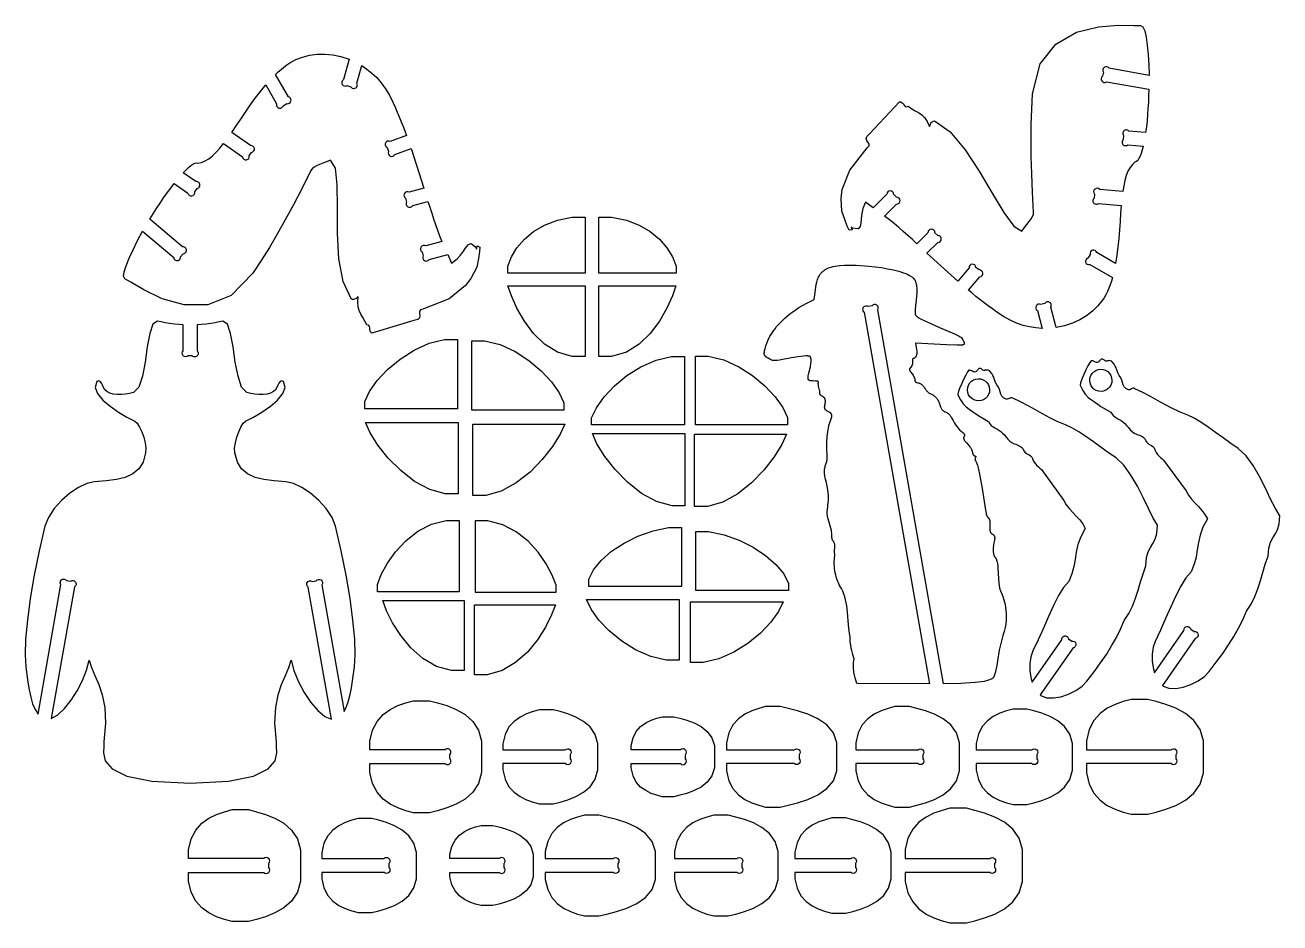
# Model space of a CAD drawing. Extents: x 30.1 to 41.4, y -38.3 to -30.2.
import ezdxf

# ---------------------------------------------------------------- set-up
doc = ezdxf.new("R2010")
doc.units = 0
doc.layers.add('DXF', color=18, linetype='CONTINUOUS')

msp = doc.modelspace()

# ---------------------------------------------------------------- linework, layer by layer
at = {"layer": 'DXF'}
for points in [[(37.652, -31.75), (37.627, -31.808), (37.618, -31.851), (37.613, -31.897), (37.608, -31.939), (37.602, -31.97), (37.585, -31.991), (37.532, -31.983), (37.52, -31.971), (37.529, -31.998), (37.502, -32.002), (37.486, -31.967), (37.463, -31.907), (37.437, -31.832), (37.43, -31.715), (37.44, -31.636), (37.508, -31.459), (37.667, -31.259), (37.683, -31.242), (37.683, -31.226), (37.674, -31.211), (37.662, -31.194), (37.656, -31.177), (37.662, -31.156), (37.687, -31.132), (37.958, -30.843), (37.971, -30.844), (37.981, -30.851), (37.99, -30.862), (37.999, -30.874), (38.009, -30.884), (38.021, -30.888), (38.035, -30.883), (38.068, -30.905), (38.099, -30.924), (38.13, -30.941), (38.159, -30.961), (38.185, -30.986), (38.209, -31.02), (38.23, -31.067), (38.234, -31.054), (38.238, -31.044), (38.242, -31.035), (38.248, -31.028), (38.255, -31.023), (38.263, -31.019), (38.274, -31.016), (38.415, -31.115), (38.551, -31.276), (38.678, -31.47), (38.795, -31.669), (38.899, -31.844), (38.989, -31.967), (39.062, -32.01), (39.086, -31.978), (39.109, -31.95), (39.129, -31.924), (39.146, -31.901), (39.159, -31.879), (39.167, -31.859), (39.169, -31.84), (39.159, -31.659), (39.152, -31.493), (39.147, -31.337), (39.146, -31.19), (39.147, -31.049), (39.152, -30.91), (39.16, -30.772), (39.228, -30.5), (39.37, -30.321), (39.555, -30.215), (39.754, -30.165), (39.936, -30.15), (40.073, -30.153), (40.135, -30.153), (40.156, -30.166), (40.173, -30.203), (40.186, -30.26), (40.195, -30.332), (40.202, -30.416), (40.208, -30.508), (40.213, -30.604), (39.85, -30.54, 1), (39.799, -30.576), (39.792, -30.611, 1), (39.828, -30.663), (40.21, -30.73), (40.207, -30.788), (40.205, -30.846), (40.201, -30.903), (40.197, -30.959), (40.193, -31.014), (40.187, -31.068), (40.18, -31.12), (40.03, -31.107, 1), (39.982, -31.147), (39.979, -31.184, 1), (40.019, -31.232), (40.158, -31.244), (40.149, -31.278), (40.14, -31.309), (40.131, -31.335), (40.12, -31.356), (40.11, -31.372), (40.098, -31.382), (40.087, -31.386), (40.061, -31.408), (40.04, -31.436), (40.021, -31.469), (40.006, -31.509), (39.993, -31.553), (39.983, -31.601), (39.974, -31.654), (39.766, -31.635, 1), (39.718, -31.676), (39.715, -31.712, 1), (39.755, -31.76), (39.961, -31.778), (39.955, -31.85), (39.95, -31.924), (39.944, -31.999), (39.938, -32.076), (39.931, -32.152), (39.921, -32.228), (39.909, -32.303), (39.739, -32.205, 1), (39.679, -32.221), (39.661, -32.253, 1), (39.677, -32.313), (39.88, -32.431), (39.871, -32.463), (39.86, -32.495), (39.848, -32.526), (39.835, -32.556), (39.82, -32.585), (39.805, -32.612), (39.788, -32.638), (39.748, -32.687), (39.701, -32.734), (39.647, -32.776), (39.586, -32.812), (39.52, -32.843), (39.449, -32.867), (39.374, -32.882), (39.324, -32.697, 1), (39.27, -32.665), (39.235, -32.675, 1), (39.204, -32.729), (39.247, -32.889), (39.19, -32.885), (39.132, -32.876), (39.074, -32.862), (39.015, -32.842), (38.956, -32.815), (38.897, -32.783), (38.838, -32.744), (38.797, -32.714), (38.758, -32.685), (38.721, -32.657), (38.684, -32.628), (38.648, -32.6), (38.614, -32.572), (38.58, -32.544), (38.682, -32.424, 1), (38.676, -32.361), (38.648, -32.338, 1), (38.586, -32.343), (38.485, -32.464), (38.206, -32.211), (38.304, -32.113, 1), (38.304, -32.05), (38.278, -32.025, 1), (38.215, -32.025), (38.114, -32.125), (38.074, -32.088), (38.033, -32.051), (37.992, -32.014), (37.951, -31.978), (37.909, -31.943), (37.867, -31.909), (37.823, -31.875), (37.931, -31.767, 1), (37.931, -31.704), (37.905, -31.678, 1), (37.843, -31.678), (37.721, -31.8)], [(33.912, -32.299), (33.962, -32.261), (33.992, -32.229), (34.019, -32.192), (34.045, -32.157), (34.065, -32.133), (34.091, -32.124), (34.132, -32.157), (34.137, -32.174), (34.143, -32.145), (34.168, -32.156), (34.165, -32.194), (34.155, -32.257), (34.14, -32.335), (34.087, -32.44), (34.038, -32.503), (33.891, -32.623), (33.654, -32.716), (33.631, -32.723), (33.623, -32.737), (33.624, -32.755), (33.625, -32.775), (33.622, -32.794), (33.607, -32.809), (33.573, -32.817), (33.194, -32.931), (33.183, -32.925), (33.178, -32.913), (33.175, -32.899), (33.174, -32.884), (33.17, -32.871), (33.162, -32.861), (33.146, -32.858), (33.13, -32.823), (33.112, -32.791), (33.094, -32.761), (33.079, -32.729), (33.068, -32.694), (33.065, -32.652), (33.07, -32.601), (33.06, -32.61), (33.051, -32.618), (33.043, -32.623), (33.035, -32.626), (33.027, -32.628), (33.017, -32.627), (33.007, -32.623), (32.933, -32.467), (32.896, -32.26), (32.883, -32.029), (32.882, -31.798), (32.879, -31.594), (32.863, -31.442), (32.82, -31.369), (32.784, -31.384), (32.751, -31.397), (32.72, -31.41), (32.694, -31.421), (32.672, -31.434), (32.655, -31.447), (32.643, -31.462), (32.562, -31.624), (32.485, -31.772), (32.411, -31.909), (32.339, -32.037), (32.267, -32.159), (32.194, -32.276), (32.118, -32.392), (31.922, -32.593), (31.71, -32.678), (31.497, -32.677), (31.3, -32.621), (31.134, -32.542), (31.016, -32.472), (30.963, -32.441), (30.951, -32.418), (30.955, -32.378), (30.973, -32.323), (31.001, -32.255), (31.036, -32.179), (31.077, -32.097), (31.121, -32.011), (31.403, -32.248, 1), (31.466, -32.243), (31.489, -32.215, 1), (31.484, -32.152), (31.187, -31.903), (31.218, -31.854), (31.249, -31.806), (31.281, -31.758), (31.312, -31.711), (31.344, -31.666), (31.376, -31.622), (31.408, -31.58), (31.531, -31.667, 1), (31.593, -31.656), (31.614, -31.626, 1), (31.603, -31.564), (31.489, -31.484), (31.514, -31.459), (31.537, -31.437), (31.558, -31.419), (31.577, -31.406), (31.595, -31.398), (31.609, -31.395), (31.622, -31.397), (31.654, -31.391), (31.687, -31.377), (31.72, -31.357), (31.753, -31.331), (31.786, -31.299), (31.819, -31.262), (31.853, -31.221), (32.024, -31.341, 1), (32.086, -31.33), (32.107, -31.3, 1), (32.096, -31.239), (31.927, -31.12), (31.967, -31.061), (32.009, -31), (32.052, -30.937), (32.095, -30.874), (32.14, -30.811), (32.186, -30.75), (32.234, -30.691), (32.332, -30.861, 1), (32.392, -30.878), (32.424, -30.859, 1), (32.44, -30.799), (32.323, -30.596), (32.347, -30.572), (32.373, -30.55), (32.398, -30.529), (32.425, -30.51), (32.451, -30.492), (32.479, -30.476), (32.506, -30.462), (32.566, -30.439), (32.63, -30.423), (32.698, -30.413), (32.768, -30.412), (32.841, -30.418), (32.914, -30.433), (32.987, -30.457), (32.937, -30.643, 1), (32.968, -30.697), (33.004, -30.707, 1), (33.058, -30.675), (33.101, -30.515), (33.148, -30.547), (33.193, -30.583), (33.237, -30.625), (33.278, -30.672), (33.316, -30.725), (33.351, -30.782), (33.382, -30.846), (33.402, -30.891), (33.422, -30.936), (33.44, -30.98), (33.458, -31.023), (33.474, -31.065), (33.49, -31.106), (33.505, -31.147), (33.357, -31.201, 1), (33.331, -31.257), (33.343, -31.292, 1), (33.4, -31.318), (33.548, -31.264), (33.663, -31.623), (33.529, -31.659, 1), (33.498, -31.713), (33.507, -31.748, 1), (33.562, -31.78), (33.699, -31.743), (33.716, -31.796), (33.733, -31.848), (33.75, -31.9), (33.767, -31.952), (33.786, -32.003), (33.805, -32.054), (33.826, -32.105), (33.679, -32.145, 1), (33.647, -32.199), (33.657, -32.234, 1), (33.711, -32.266), (33.878, -32.221)], [(38.356, -36.099), (37.761, -32.722, 1), (37.71, -32.686), (37.674, -32.693, 1), (37.638, -32.744), (38.229, -36.098), (37.571, -36.095), (37.557, -36.046), (37.551, -36.021), (37.546, -35.995), (37.544, -35.982), (37.543, -35.968), (37.542, -35.954), (37.542, -35.94), (37.542, -35.925), (37.543, -35.909), (37.545, -35.893), (37.547, -35.877), (37.542, -35.854), (37.537, -35.835), (37.526, -35.798), (37.521, -35.777), (37.517, -35.751), (37.513, -35.719), (37.511, -35.678), (37.503, -35.622), (37.497, -35.565), (37.488, -35.451), (37.481, -35.396), (37.476, -35.368), (37.471, -35.341), (37.464, -35.315), (37.455, -35.289), (37.445, -35.263), (37.439, -35.25), (37.433, -35.238), (37.423, -35.221), (37.414, -35.204), (37.406, -35.187), (37.399, -35.169), (37.392, -35.151), (37.386, -35.133), (37.382, -35.115), (37.377, -35.096), (37.374, -35.077), (37.372, -35.057), (37.37, -35.037), (37.369, -35.016), (37.369, -34.995), (37.37, -34.973), (37.373, -34.928), (37.373, -34.924), (37.372, -34.919), (37.372, -34.911), (37.371, -34.904), (37.372, -34.896), (37.374, -34.869), (37.375, -34.862), (37.375, -34.856), (37.375, -34.852), (37.375, -34.849), (37.374, -34.846), (37.374, -34.842), (37.373, -34.839), (37.372, -34.836), (37.371, -34.832), (37.37, -34.829), (37.368, -34.825), (37.366, -34.821), (37.364, -34.818), (37.362, -34.814), (37.361, -34.813), (37.36, -34.811), (37.359, -34.81), (37.358, -34.809), (37.356, -34.806), (37.355, -34.804), (37.353, -34.801), (37.352, -34.798), (37.351, -34.795), (37.35, -34.792), (37.35, -34.789), (37.349, -34.786), (37.348, -34.779), (37.347, -34.773), (37.347, -34.766), (37.346, -34.739), (37.345, -34.727), (37.345, -34.721), (37.345, -34.718), (37.344, -34.716), (37.309, -34.588), (37.307, -34.58), (37.306, -34.572), (37.306, -34.565), (37.305, -34.557), (37.305, -34.55), (37.306, -34.543), (37.307, -34.528), (37.314, -34.463), (37.316, -34.444), (37.316, -34.423), (37.316, -34.4), (37.314, -34.374), (37.311, -34.346), (37.306, -34.315), (37.298, -34.281), (37.288, -34.243), (37.284, -34.224), (37.282, -34.215), (37.281, -34.207), (37.28, -34.199), (37.279, -34.191), (37.279, -34.184), (37.279, -34.177), (37.28, -34.171), (37.28, -34.164), (37.281, -34.158), (37.282, -34.153), (37.285, -34.142), (37.288, -34.131), (37.301, -34.091), (37.303, -34.086), (37.304, -34.08), (37.305, -34.075), (37.306, -34.069), (37.306, -34.063), (37.306, -34.057), (37.306, -34.05), (37.306, -34.043), (37.302, -33.976), (37.302, -33.917), (37.305, -33.867), (37.31, -33.824), (37.316, -33.788), (37.323, -33.758), (37.331, -33.734), (37.338, -33.714), (37.342, -33.706), (37.344, -33.697), (37.345, -33.694), (37.346, -33.69), (37.346, -33.687), (37.347, -33.684), (37.347, -33.681), (37.347, -33.678), (37.347, -33.675), (37.346, -33.672), (37.346, -33.671), (37.346, -33.67), (37.346, -33.669), (37.345, -33.668), (37.345, -33.667), (37.345, -33.666), (37.344, -33.665), (37.344, -33.664), (37.343, -33.663), (37.343, -33.662), (37.342, -33.661), (37.342, -33.66), (37.34, -33.658), (37.339, -33.657), (37.338, -33.655), (37.336, -33.654), (37.335, -33.652), (37.333, -33.651), (37.331, -33.65), (37.329, -33.649), (37.326, -33.646), (37.318, -33.642), (37.31, -33.639), (37.306, -33.637), (37.302, -33.634), (37.298, -33.632), (37.296, -33.631), (37.295, -33.629), (37.293, -33.628), (37.291, -33.627), (37.29, -33.625), (37.289, -33.623), (37.287, -33.622), (37.286, -33.62), (37.285, -33.618), (37.285, -33.617), (37.284, -33.616), (37.284, -33.615), (37.283, -33.614), (37.283, -33.611), (37.282, -33.609), (37.282, -33.606), (37.281, -33.603), (37.281, -33.6), (37.281, -33.597), (37.282, -33.594), (37.282, -33.59), (37.283, -33.587), (37.283, -33.583), (37.284, -33.579), (37.286, -33.571), (37.288, -33.564), (37.289, -33.557), (37.289, -33.551), (37.289, -33.548), (37.289, -33.545), (37.289, -33.542), (37.289, -33.54), (37.288, -33.537), (37.288, -33.535), (37.288, -33.533), (37.287, -33.531), (37.286, -33.529), (37.286, -33.527), (37.285, -33.525), (37.284, -33.523), (37.283, -33.522), (37.282, -33.52), (37.281, -33.519), (37.28, -33.517), (37.279, -33.516), (37.277, -33.515), (37.276, -33.513), (37.275, -33.512), (37.272, -33.51), (37.27, -33.508), (37.264, -33.504), (37.258, -33.501), (37.253, -33.498), (37.25, -33.496), (37.248, -33.494), (37.247, -33.494), (37.246, -33.493), (37.245, -33.492), (37.244, -33.491), (37.243, -33.49), (37.242, -33.488), (37.241, -33.487), (37.24, -33.486), (37.24, -33.485), (37.24, -33.484), (37.239, -33.483), (37.239, -33.482), (37.238, -33.481), (37.238, -33.479), (37.238, -33.477), (37.238, -33.476), (37.238, -33.474), (37.238, -33.467), (37.238, -33.459), (37.237, -33.453), (37.236, -33.446), (37.233, -33.434), (37.23, -33.422), (37.227, -33.41), (37.226, -33.405), (37.225, -33.399), (37.224, -33.394), (37.224, -33.391), (37.224, -33.388), (37.224, -33.385), (37.225, -33.383), (37.225, -33.38), (37.225, -33.377), (37.226, -33.376), (37.226, -33.376), (37.226, -33.375), (37.226, -33.375), (37.226, -33.374), (37.226, -33.374), (37.226, -33.373), (37.225, -33.373), (37.225, -33.373), (37.225, -33.373), (37.225, -33.372), (37.225, -33.372), (37.225, -33.372), (37.225, -33.372), (37.225, -33.371), (37.225, -33.371), (37.225, -33.371), (37.225, -33.371), (37.224, -33.37), (37.224, -33.37), (37.224, -33.37), (37.224, -33.37), (37.224, -33.369), (37.223, -33.369), (37.223, -33.369), (37.223, -33.369), (37.222, -33.368), (37.222, -33.368), (37.221, -33.368), (37.221, -33.367), (37.22, -33.367), (37.219, -33.367), (37.219, -33.367), (37.217, -33.366), (37.216, -33.366), (37.215, -33.366), (37.213, -33.365), (37.21, -33.365), (37.206, -33.365), (37.198, -33.364), (37.18, -33.365), (37.171, -33.364), (37.162, -33.364), (37.158, -33.363), (37.154, -33.363), (37.152, -33.362), (37.15, -33.362), (37.148, -33.361), (37.146, -33.361), (37.145, -33.36), (37.143, -33.359), (37.142, -33.358), (37.14, -33.357), (37.14, -33.357), (37.139, -33.356), (37.138, -33.356), (37.138, -33.355), (37.137, -33.355), (37.136, -33.354), (37.136, -33.353), (37.135, -33.353), (37.135, -33.352), (37.135, -33.351), (37.134, -33.351), (37.134, -33.35), (37.133, -33.349), (37.133, -33.348), (37.133, -33.348), (37.132, -33.347), (37.132, -33.346), (37.132, -33.345), (37.132, -33.344), (37.132, -33.343), (37.132, -33.342), (37.132, -33.341), (37.132, -33.339), (37.132, -33.334), (37.132, -33.329), (37.134, -33.318), (37.139, -33.293), (37.153, -33.235), (37.158, -33.207), (37.159, -33.193), (37.16, -33.187), (37.16, -33.181), (37.16, -33.175), (37.16, -33.17), (37.16, -33.167), (37.159, -33.164), (37.159, -33.162), (37.158, -33.16), (37.158, -33.157), (37.157, -33.155), (37.156, -33.153), (37.155, -33.151), (37.155, -33.15), (37.154, -33.149), (37.154, -33.149), (37.153, -33.148), (37.153, -33.147), (37.152, -33.146), (37.151, -33.145), (37.151, -33.145), (37.15, -33.144), (37.15, -33.144), (37.15, -33.144), (37.149, -33.143), (37.149, -33.143), (37.148, -33.143), (37.147, -33.142), (37.146, -33.142), (37.145, -33.141), (37.144, -33.141), (37.143, -33.14), (37.141, -33.14), (37.14, -33.14), (37.136, -33.139), (37.133, -33.139), (37.129, -33.138), (37.121, -33.138), (37.111, -33.138), (37.09, -33.14), (37.039, -33.146), (36.982, -33.156), (36.874, -33.175), (36.852, -33.178), (36.834, -33.18), (36.827, -33.18), (36.823, -33.18), (36.821, -33.18), (36.818, -33.18), (36.817, -33.179), (36.816, -33.179), (36.814, -33.179), (36.814, -33.179), (36.813, -33.178), (36.813, -33.178), (36.812, -33.178), (36.812, -33.178), (36.786, -33.166), (36.773, -33.159), (36.767, -33.156), (36.761, -33.152), (36.755, -33.148), (36.753, -33.146), (36.75, -33.144), (36.748, -33.142), (36.746, -33.14), (36.744, -33.137), (36.743, -33.136), (36.742, -33.135), (36.741, -33.134), (36.74, -33.132), (36.74, -33.131), (36.739, -33.13), (36.738, -33.129), (36.738, -33.127), (36.737, -33.126), (36.737, -33.124), (36.737, -33.123), (36.736, -33.121), (36.736, -33.12), (36.736, -33.118), (36.736, -33.117), (36.736, -33.115), (36.736, -33.114), (36.736, -33.112), (36.738, -33.103), (36.74, -33.089), (36.744, -33.07), (36.751, -33.048), (36.76, -33.022), (36.772, -32.993), (36.788, -32.961), (36.798, -32.945), (36.809, -32.928), (36.821, -32.91), (36.834, -32.892), (36.848, -32.873), (36.864, -32.855), (36.882, -32.836), (36.901, -32.817), (36.921, -32.798), (36.943, -32.779), (36.967, -32.759), (36.993, -32.74), (37.049, -32.702), (37.114, -32.665), (37.187, -32.629), (37.191, -32.608), (37.194, -32.585), (37.2, -32.54), (37.206, -32.493), (37.211, -32.471), (37.214, -32.46), (37.217, -32.449), (37.221, -32.438), (37.226, -32.428), (37.231, -32.418), (37.236, -32.408), (37.239, -32.403), (37.243, -32.398), (37.246, -32.394), (37.25, -32.389), (37.254, -32.385), (37.258, -32.381), (37.262, -32.377), (37.267, -32.373), (37.272, -32.369), (37.277, -32.365), (37.282, -32.361), (37.287, -32.358), (37.293, -32.354), (37.299, -32.351), (37.306, -32.348), (37.312, -32.345), (37.326, -32.34), (37.342, -32.335), (37.358, -32.331), (37.376, -32.327), (37.395, -32.325), (37.416, -32.322), (37.462, -32.319), (37.512, -32.318), (37.566, -32.319), (37.68, -32.326), (37.795, -32.34), (37.85, -32.35), (37.903, -32.361), (37.951, -32.374), (37.995, -32.388), (38.014, -32.395), (38.032, -32.403), (38.049, -32.411), (38.056, -32.416), (38.063, -32.42), (38.069, -32.424), (38.075, -32.429), (38.081, -32.433), (38.085, -32.438), (38.087, -32.44), (38.09, -32.443), (38.091, -32.445), (38.093, -32.448), (38.095, -32.45), (38.096, -32.453), (38.097, -32.455), (38.099, -32.457), (38.102, -32.468), (38.106, -32.478), (38.108, -32.489), (38.11, -32.5), (38.112, -32.511), (38.113, -32.523), (38.114, -32.546), (38.114, -32.57), (38.112, -32.593), (38.107, -32.64), (38.102, -32.683), (38.098, -32.722), (38.098, -32.73), (38.098, -32.738), (38.098, -32.746), (38.099, -32.753), (38.099, -32.756), (38.1, -32.759), (38.1, -32.762), (38.101, -32.764), (38.102, -32.767), (38.103, -32.768), (38.103, -32.769), (38.104, -32.771), (38.105, -32.772), (38.105, -32.773), (38.106, -32.774), (38.107, -32.775), (38.108, -32.776), (38.109, -32.777), (38.11, -32.778), (38.112, -32.78), (38.116, -32.782), (38.123, -32.788), (38.132, -32.793), (38.154, -32.805), (38.182, -32.819), (38.319, -32.88), (38.453, -32.938), (38.498, -32.96), (38.506, -32.965), (38.512, -32.969), (38.514, -32.97), (38.515, -32.971), (38.516, -32.972), (38.517, -32.973), (38.517, -32.973), (38.517, -32.973), (38.518, -32.974), (38.518, -32.974), (38.518, -32.974), (38.518, -32.975), (38.53, -32.994), (38.535, -33.004), (38.538, -33.009), (38.54, -33.014), (38.54, -33.016), (38.541, -33.018), (38.542, -33.02), (38.542, -33.021), (38.542, -33.022), (38.542, -33.023), (38.542, -33.024), (38.542, -33.025), (38.542, -33.026), (38.542, -33.027), (38.542, -33.028), (38.542, -33.029), (38.542, -33.03), (38.542, -33.03), (38.542, -33.031), (38.541, -33.031), (38.541, -33.032), (38.541, -33.032), (38.541, -33.032), (38.541, -33.033), (38.54, -33.033), (38.54, -33.033), (38.54, -33.034), (38.54, -33.034), (38.539, -33.034), (38.539, -33.035), (38.539, -33.035), (38.538, -33.035), (38.538, -33.036), (38.537, -33.036), (38.536, -33.037), (38.536, -33.037), (38.535, -33.038), (38.534, -33.038), (38.532, -33.039), (38.531, -33.039), (38.53, -33.04), (38.529, -33.04), (38.527, -33.04), (38.523, -33.041), (38.512, -33.042), (38.479, -33.042), (38.381, -33.039), (38.103, -33.023), (38.109, -33.061), (38.112, -33.078), (38.113, -33.095), (38.113, -33.103), (38.113, -33.111), (38.113, -33.118), (38.112, -33.122), (38.112, -33.125), (38.111, -33.128), (38.11, -33.132), (38.109, -33.135), (38.108, -33.137), (38.107, -33.14), (38.106, -33.143), (38.105, -33.144), (38.105, -33.145), (38.104, -33.146), (38.103, -33.147), (38.101, -33.15), (38.1, -33.151), (38.098, -33.153), (38.096, -33.154), (38.095, -33.156), (38.093, -33.157), (38.092, -33.158), (38.09, -33.158), (38.089, -33.159), (38.087, -33.16), (38.085, -33.161), (38.082, -33.162), (38.081, -33.162), (38.08, -33.162), (38.079, -33.163), (38.079, -33.163), (38.078, -33.163), (38.078, -33.164), (38.077, -33.164), (38.077, -33.164), (38.077, -33.165), (38.076, -33.165), (38.076, -33.165), (38.076, -33.166), (38.076, -33.166), (38.075, -33.167), (38.075, -33.167), (38.075, -33.168), (38.074, -33.168), (38.074, -33.169), (38.074, -33.17), (38.074, -33.17), (38.074, -33.171), (38.074, -33.172), (38.074, -33.174), (38.074, -33.176), (38.074, -33.178), (38.074, -33.181), (38.075, -33.187), (38.075, -33.191), (38.076, -33.194), (38.076, -33.197), (38.076, -33.2), (38.076, -33.203), (38.076, -33.206), (38.075, -33.208), (38.075, -33.211), (38.074, -33.213), (38.073, -33.216), (38.073, -33.218), (38.072, -33.22), (38.071, -33.222), (38.07, -33.224), (38.069, -33.226), (38.068, -33.228), (38.048, -33.254), (38.048, -33.254), (38.048, -33.255), (38.048, -33.255), (38.048, -33.256), (38.047, -33.256), (38.047, -33.257), (38.047, -33.257), (38.047, -33.258), (38.047, -33.258), (38.047, -33.259), (38.047, -33.259), (38.047, -33.26), (38.047, -33.26), (38.047, -33.261), (38.047, -33.262), (38.048, -33.263), (38.048, -33.264), (38.049, -33.266), (38.049, -33.267), (38.05, -33.27), (38.052, -33.272), (38.055, -33.278), (38.06, -33.285), (38.069, -33.298), (38.08, -33.313), (38.084, -33.321), (38.089, -33.328), (38.091, -33.332), (38.092, -33.336), (38.094, -33.339), (38.095, -33.343), (38.096, -33.347), (38.096, -33.348), (38.097, -33.35), (38.097, -33.352), (38.097, -33.354), (38.097, -33.356), (38.097, -33.357), (38.097, -33.359), (38.097, -33.361), (38.097, -33.362), (38.097, -33.363), (38.098, -33.365), (38.098, -33.366), (38.098, -33.366), (38.098, -33.367), (38.098, -33.367), (38.099, -33.368), (38.099, -33.368), (38.099, -33.369), (38.099, -33.369), (38.1, -33.37), (38.1, -33.37), (38.1, -33.371), (38.1, -33.371), (38.101, -33.371), (38.101, -33.372), (38.101, -33.372), (38.102, -33.372), (38.102, -33.373), (38.103, -33.373), (38.103, -33.373), (38.104, -33.374), (38.105, -33.374), (38.106, -33.375), (38.107, -33.375), (38.108, -33.376), (38.11, -33.376), (38.112, -33.377), (38.124, -33.38), (38.13, -33.382), (38.134, -33.383), (38.138, -33.384), (38.141, -33.386), (38.145, -33.388), (38.149, -33.39), (38.153, -33.393), (38.157, -33.396), (38.161, -33.4), (38.165, -33.403), (38.17, -33.408), (38.174, -33.413), (38.178, -33.418), (38.183, -33.424), (38.187, -33.431), (38.192, -33.438), (38.196, -33.444), (38.201, -33.45), (38.205, -33.455), (38.21, -33.459), (38.214, -33.463), (38.218, -33.467), (38.223, -33.47), (38.227, -33.473), (38.232, -33.476), (38.241, -33.481), (38.258, -33.49), (38.266, -33.495), (38.271, -33.498), (38.275, -33.501), (38.279, -33.504), (38.283, -33.508), (38.287, -33.512), (38.29, -33.516), (38.294, -33.521), (38.298, -33.526), (38.302, -33.532), (38.305, -33.538), (38.309, -33.546), (38.312, -33.553), (38.315, -33.562), (38.319, -33.572), (38.325, -33.589), (38.328, -33.597), (38.331, -33.604), (38.335, -33.61), (38.338, -33.615), (38.341, -33.62), (38.344, -33.624), (38.347, -33.628), (38.351, -33.631), (38.354, -33.634), (38.357, -33.637), (38.361, -33.639), (38.364, -33.641), (38.367, -33.643), (38.37, -33.644), (38.384, -33.65), (38.387, -33.652), (38.391, -33.654), (38.394, -33.656), (38.398, -33.659), (38.401, -33.661), (38.405, -33.665), (38.408, -33.668), (38.412, -33.673), (38.415, -33.677), (38.419, -33.683), (38.423, -33.689), (38.427, -33.696), (38.441, -33.722), (38.454, -33.744), (38.466, -33.762), (38.478, -33.778), (38.489, -33.791), (38.501, -33.804), (38.529, -33.829), (38.532, -33.832), (38.535, -33.835), (38.538, -33.838), (38.54, -33.84), (38.541, -33.842), (38.541, -33.843), (38.542, -33.844), (38.543, -33.845), (38.543, -33.846), (38.544, -33.848), (38.544, -33.849), (38.545, -33.85), (38.545, -33.851), (38.545, -33.852), (38.545, -33.853), (38.545, -33.854), (38.545, -33.855), (38.545, -33.855), (38.545, -33.856), (38.545, -33.857), (38.545, -33.858), (38.544, -33.859), (38.544, -33.86), (38.544, -33.861), (38.543, -33.862), (38.543, -33.864), (38.539, -33.871), (38.539, -33.872), (38.538, -33.874), (38.538, -33.875), (38.538, -33.876), (38.537, -33.877), (38.537, -33.878), (38.537, -33.879), (38.537, -33.88), (38.537, -33.881), (38.537, -33.882), (38.537, -33.883), (38.537, -33.884), (38.538, -33.886), (38.538, -33.887), (38.538, -33.888), (38.539, -33.889), (38.539, -33.891), (38.54, -33.892), (38.541, -33.894), (38.541, -33.895), (38.543, -33.898), (38.548, -33.904), (38.552, -33.911), (38.562, -33.923), (38.584, -33.947), (38.593, -33.958), (38.598, -33.964), (38.602, -33.97), (38.605, -33.976), (38.607, -33.979), (38.609, -33.982), (38.61, -33.985), (38.611, -33.988), (38.612, -33.991), (38.613, -33.994), (38.618, -34.015), (38.619, -34.019), (38.62, -34.022), (38.621, -34.025), (38.622, -34.027), (38.623, -34.028), (38.624, -34.03), (38.624, -34.031), (38.625, -34.032), (38.626, -34.033), (38.627, -34.034), (38.628, -34.035), (38.629, -34.036), (38.63, -34.037), (38.631, -34.037), (38.632, -34.038), (38.633, -34.039), (38.635, -34.039), (38.636, -34.04), (38.638, -34.04), (38.639, -34.041), (38.641, -34.041), (38.642, -34.042), (38.642, -34.042), (38.643, -34.042), (38.644, -34.042), (38.644, -34.043), (38.644, -34.043), (38.645, -34.043), (38.645, -34.043), (38.645, -34.043), (38.645, -34.043), (38.645, -34.043), (38.646, -34.044), (38.646, -34.044), (38.646, -34.044), (38.646, -34.044), (38.646, -34.044), (38.646, -34.044), (38.646, -34.045), (38.646, -34.045), (38.646, -34.045), (38.646, -34.045), (38.647, -34.045), (38.647, -34.045), (38.647, -34.046), (38.647, -34.046), (38.647, -34.046), (38.647, -34.046), (38.647, -34.046), (38.647, -34.047), (38.647, -34.047), (38.647, -34.047), (38.647, -34.047), (38.646, -34.048), (38.646, -34.048), (38.646, -34.049), (38.646, -34.049), (38.646, -34.05), (38.643, -34.055), (38.642, -34.058), (38.642, -34.059), (38.641, -34.061), (38.641, -34.062), (38.64, -34.064), (38.64, -34.066), (38.64, -34.068), (38.639, -34.068), (38.639, -34.069), (38.639, -34.07), (38.64, -34.071), (38.64, -34.072), (38.64, -34.073), (38.64, -34.074), (38.64, -34.075), (38.64, -34.076), (38.641, -34.077), (38.641, -34.079), (38.641, -34.08), (38.642, -34.081), (38.642, -34.082), (38.643, -34.083), (38.644, -34.084), (38.647, -34.089), (38.649, -34.095), (38.652, -34.101), (38.655, -34.108), (38.661, -34.126), (38.667, -34.149), (38.683, -34.221), (38.703, -34.335), (38.734, -34.53), (38.739, -34.557), (38.741, -34.567), (38.744, -34.576), (38.745, -34.58), (38.747, -34.583), (38.748, -34.586), (38.749, -34.588), (38.75, -34.589), (38.751, -34.59), (38.752, -34.592), (38.753, -34.593), (38.754, -34.594), (38.755, -34.595), (38.756, -34.595), (38.757, -34.596), (38.758, -34.597), (38.759, -34.598), (38.76, -34.598), (38.76, -34.599), (38.761, -34.6), (38.762, -34.601), (38.763, -34.602), (38.764, -34.603), (38.765, -34.603), (38.765, -34.604), (38.766, -34.605), (38.767, -34.607), (38.768, -34.609), (38.769, -34.612), (38.77, -34.614), (38.771, -34.616), (38.772, -34.618), (38.772, -34.621), (38.773, -34.624), (38.773, -34.626), (38.774, -34.631), (38.774, -34.637), (38.774, -34.643), (38.774, -34.655), (38.774, -34.678), (38.774, -34.7), (38.774, -34.705), (38.774, -34.71), (38.775, -34.715), (38.775, -34.717), (38.776, -34.719), (38.776, -34.721), (38.777, -34.723), (38.777, -34.725), (38.778, -34.727), (38.779, -34.729), (38.78, -34.731), (38.781, -34.733), (38.783, -34.735), (38.784, -34.737), (38.785, -34.738), (38.787, -34.74), (38.789, -34.742), (38.791, -34.743), (38.793, -34.745), (38.795, -34.746), (38.797, -34.748), (38.8, -34.749), (38.802, -34.751), (38.804, -34.752), (38.806, -34.754), (38.808, -34.755), (38.809, -34.757), (38.811, -34.759), (38.812, -34.761), (38.813, -34.762), (38.814, -34.764), (38.815, -34.766), (38.815, -34.768), (38.816, -34.77), (38.817, -34.772), (38.817, -34.774), (38.817, -34.776), (38.818, -34.777), (38.818, -34.779), (38.818, -34.781), (38.818, -34.783), (38.818, -34.787), (38.817, -34.79), (38.817, -34.794), (38.816, -34.797), (38.815, -34.802), (38.81, -34.827), (38.807, -34.848), (38.805, -34.871), (38.804, -34.884), (38.804, -34.896), (38.805, -34.909), (38.806, -34.915), (38.807, -34.921), (38.808, -34.927), (38.809, -34.932), (38.811, -34.938), (38.813, -34.943), (38.814, -34.945), (38.815, -34.948), (38.816, -34.95), (38.818, -34.952), (38.819, -34.954), (38.821, -34.956), (38.822, -34.959), (38.824, -34.96), (38.825, -34.961), (38.826, -34.962), (38.827, -34.963), (38.827, -34.965), (38.829, -34.967), (38.83, -34.97), (38.832, -34.973), (38.833, -34.976), (38.834, -34.979), (38.835, -34.982), (38.838, -34.99), (38.84, -34.998), (38.843, -35.016), (38.845, -35.036), (38.847, -35.057), (38.85, -35.103), (38.856, -35.194), (38.858, -35.214), (38.861, -35.232), (38.863, -35.24), (38.865, -35.248), (38.867, -35.254), (38.869, -35.257), (38.87, -35.26), (38.882, -35.286), (38.894, -35.32), (38.901, -35.34), (38.906, -35.361), (38.912, -35.384), (38.916, -35.409), (38.919, -35.436), (38.921, -35.464), (38.921, -35.493), (38.92, -35.525), (38.917, -35.557), (38.911, -35.592), (38.903, -35.627), (38.892, -35.664), (38.872, -35.734), (38.858, -35.795), (38.842, -35.893), (38.836, -35.935), (38.829, -35.973), (38.825, -35.992), (38.819, -36.01), (38.812, -36.028), (38.804, -36.047), (38.801, -36.048), (38.799, -36.05), (38.796, -36.052), (38.793, -36.054), (38.786, -36.058), (38.778, -36.061), (38.77, -36.064), (38.762, -36.067), (38.742, -36.072), (38.721, -36.077), (38.696, -36.081), (38.642, -36.088), (38.511, -36.096)], [(30.129, -36.279), (30.151, -36.331), (30.178, -36.374), (30.385, -35.202, -1), (30.436, -35.166), (30.472, -35.172, -1), (30.508, -35.224), (30.298, -36.412), (30.356, -36.379), (30.417, -36.322), (30.477, -36.248), (30.532, -36.162), (30.58, -36.069), (30.617, -35.975), (30.64, -35.885), (30.661, -35.953), (30.692, -36.024), (30.726, -36.104), (30.757, -36.199), (30.78, -36.313), (30.786, -36.453), (30.771, -36.624), (30.772, -36.663), (30.768, -36.723), (30.785, -36.795), (30.847, -36.868), (30.979, -36.932), (31.206, -36.979), (31.552, -36.997), (31.898, -36.979), (32.125, -36.932), (32.257, -36.868), (32.319, -36.795), (32.336, -36.723), (32.333, -36.663), (32.333, -36.624), (32.318, -36.453), (32.325, -36.313), (32.347, -36.199), (32.378, -36.104), (32.412, -36.024), (32.443, -35.953), (32.464, -35.885), (32.489, -35.98), (32.529, -36.081), (32.581, -36.178), (32.642, -36.267), (32.705, -36.341), (32.769, -36.394), (32.828, -36.419), (32.618, -35.226, -1), (32.654, -35.175), (32.69, -35.169, -1), (32.741, -35.205), (32.943, -36.349), (32.965, -36.305), (32.983, -36.254), (32.997, -36.197), (33.009, -36.136), (33.019, -36.072), (33.028, -36.008), (33.037, -35.945), (33.043, -35.838), (33.038, -35.696), (33.022, -35.524), (32.996, -35.329), (32.961, -35.118), (32.917, -34.898), (32.865, -34.676), (32.833, -34.596), (32.781, -34.517), (32.715, -34.443), (32.64, -34.378), (32.561, -34.325), (32.485, -34.289), (32.417, -34.274), (32.312, -34.267), (32.218, -34.255), (32.138, -34.235), (32.07, -34.204), (32.017, -34.159), (31.978, -34.096), (31.955, -34.012), (31.953, -33.972), (31.96, -33.924), (31.972, -33.873), (31.99, -33.823), (32.01, -33.78), (32.031, -33.746), (32.052, -33.728), (32.123, -33.691), (32.2, -33.645), (32.276, -33.593), (32.341, -33.536), (32.388, -33.478), (32.409, -33.422), (32.396, -33.369), (32.378, -33.363), (32.364, -33.369), (32.354, -33.383), (32.345, -33.401), (32.335, -33.422), (32.322, -33.443), (32.306, -33.459), (32.278, -33.473), (32.246, -33.482), (32.211, -33.485), (32.173, -33.485), (32.135, -33.482), (32.099, -33.476), (32.065, -33.469), (32.017, -33.421), (31.984, -33.322), (31.959, -33.193), (31.939, -33.057), (31.917, -32.935), (31.888, -32.85), (31.846, -32.824), (31.814, -32.831), (31.778, -32.838), (31.738, -32.844), (31.695, -32.85), (31.65, -32.854), (31.615, -32.856), (31.615, -33.077), (31.615, -33.078), (31.615, -33.092, -1), (31.57, -33.137), (31.534, -33.137, -1), (31.49, -33.092), (31.49, -33.078), (31.49, -33.077), (31.49, -32.908), (31.49, -32.856), (31.454, -32.854), (31.409, -32.85), (31.366, -32.844), (31.327, -32.838), (31.291, -32.831), (31.258, -32.824), (31.216, -32.85), (31.187, -32.935), (31.165, -33.057), (31.145, -33.193), (31.121, -33.322), (31.087, -33.421), (31.039, -33.469), (31.005, -33.476), (30.969, -33.482), (30.931, -33.485), (30.894, -33.485), (30.858, -33.482), (30.826, -33.473), (30.798, -33.459), (30.782, -33.443), (30.77, -33.422), (30.76, -33.401), (30.751, -33.383), (30.74, -33.369), (30.727, -33.363), (30.708, -33.369), (30.695, -33.422), (30.716, -33.478), (30.763, -33.536), (30.829, -33.593), (30.904, -33.645), (30.981, -33.691), (31.052, -33.728), (31.073, -33.746), (31.094, -33.78), (31.115, -33.823), (31.132, -33.873), (31.145, -33.924), (31.151, -33.972), (31.15, -34.012), (31.126, -34.096), (31.087, -34.159), (31.034, -34.204), (30.966, -34.235), (30.886, -34.255), (30.792, -34.267), (30.687, -34.274), (30.619, -34.289), (30.543, -34.325), (30.465, -34.378), (30.39, -34.443), (30.323, -34.517), (30.272, -34.596), (30.24, -34.676), (30.187, -34.898), (30.143, -35.118), (30.108, -35.329), (30.082, -35.524), (30.066, -35.696), (30.061, -35.838), (30.067, -35.945), (30.077, -36.014), (30.087, -36.085), (30.098, -36.154), (30.112, -36.219)], [(40.043, -33.44), (40.035, -33.443), (40.026, -33.443), (40.002, -33.431), (39.987, -33.416), (39.978, -33.398), (39.972, -33.377), (39.966, -33.356), (39.957, -33.335), (39.941, -33.314), (39.929, -33.292), (39.922, -33.274), (39.918, -33.259), (39.913, -33.245), (39.906, -33.229), (39.895, -33.211), (39.876, -33.188), (39.871, -33.184), (39.864, -33.181), (39.856, -33.18), (39.848, -33.181), (39.84, -33.181), (39.833, -33.183), (39.828, -33.184), (39.822, -33.184), (39.815, -33.181), (39.809, -33.177), (39.804, -33.173), (39.798, -33.169), (39.792, -33.166), (39.786, -33.165), (39.779, -33.167), (39.773, -33.172), (39.768, -33.178), (39.762, -33.185), (39.757, -33.191), (39.751, -33.195), (39.744, -33.198), (39.737, -33.197), (39.729, -33.195), (39.721, -33.191), (39.713, -33.187), (39.704, -33.183), (39.696, -33.181), (39.688, -33.182), (39.677, -33.197), (39.66, -33.226), (39.64, -33.264), (39.621, -33.307), (39.604, -33.348), (39.592, -33.381), (39.589, -33.403), (39.612, -33.449), (39.636, -33.484), (39.663, -33.512), (39.691, -33.534), (39.72, -33.554), (39.748, -33.573), (39.777, -33.594), (39.867, -33.646), (39.877, -33.664), (39.891, -33.679), (39.907, -33.692), (39.924, -33.702), (39.942, -33.712), (39.96, -33.722), (39.976, -33.733), (39.993, -33.749), (40.009, -33.767), (40.025, -33.785), (40.041, -33.804), (40.058, -33.821), (40.077, -33.835), (40.098, -33.846), (40.111, -33.85), (40.125, -33.855), (40.137, -33.86), (40.149, -33.866), (40.159, -33.872), (40.168, -33.88), (40.176, -33.889), (40.186, -33.91), (40.197, -33.924), (40.208, -33.934), (40.221, -33.94), (40.233, -33.947), (40.246, -33.955), (40.259, -33.968), (40.267, -33.991), (40.277, -34.01), (40.289, -34.027), (40.302, -34.042), (40.316, -34.055), (40.329, -34.068), (40.343, -34.079), (40.546, -34.357), (40.568, -34.396), (40.596, -34.433), (40.626, -34.466), (40.658, -34.499), (40.689, -34.533), (40.716, -34.569), (40.738, -34.609), (40.698, -34.685), (40.673, -34.757), (40.658, -34.824), (40.647, -34.889), (40.636, -34.954), (40.618, -35.02), (40.591, -35.088), (40.544, -35.142), (40.498, -35.217), (40.453, -35.306), (40.407, -35.405), (40.361, -35.51), (40.314, -35.615), (40.266, -35.716), (40.248, -35.769), (40.239, -35.831), (40.24, -35.899), (40.251, -35.967), (40.261, -35.999), (40.527, -35.617, -1), (40.588, -35.606), (40.618, -35.627, -1), (40.629, -35.689), (40.333, -36.114), (40.339, -36.119), (40.39, -36.139), (40.452, -36.141), (40.52, -36.13), (40.589, -36.106), (40.654, -36.073), (40.711, -36.033), (40.755, -35.988), (40.819, -35.904), (40.877, -35.824), (40.93, -35.747), (40.977, -35.671), (41.02, -35.596), (41.058, -35.52), (41.092, -35.442), (41.134, -35.379), (41.167, -35.311), (41.194, -35.24), (41.217, -35.167), (41.239, -35.093), (41.261, -35.019), (41.286, -34.947), (41.293, -34.873), (41.308, -34.82), (41.329, -34.781), (41.351, -34.747), (41.372, -34.708), (41.387, -34.655), (41.393, -34.581), (41.353, -34.517), (41.309, -34.431), (41.262, -34.332), (41.21, -34.228), (41.152, -34.128), (41.088, -34.04), (41.017, -33.973), (40.95, -33.928), (40.882, -33.878), (40.813, -33.828), (40.745, -33.78), (40.68, -33.736), (40.618, -33.7), (40.562, -33.673), (40.487, -33.643), (40.418, -33.611), (40.353, -33.576), (40.289, -33.54), (40.224, -33.504), (40.156, -33.468), (40.084, -33.434), (40.076, -33.43), (40.068, -33.43), (40.06, -33.432), (40.052, -33.436)], [(38.939, -33.526), (38.931, -33.528), (38.922, -33.529), (38.898, -33.517), (38.883, -33.502), (38.874, -33.483), (38.868, -33.463), (38.862, -33.442), (38.853, -33.421), (38.838, -33.4), (38.825, -33.378), (38.818, -33.36), (38.814, -33.345), (38.809, -33.331), (38.802, -33.315), (38.791, -33.297), (38.772, -33.274), (38.767, -33.269), (38.76, -33.267), (38.752, -33.266), (38.744, -33.266), (38.736, -33.267), (38.729, -33.268), (38.724, -33.269), (38.718, -33.269), (38.711, -33.267), (38.705, -33.263), (38.7, -33.258), (38.694, -33.254), (38.688, -33.251), (38.682, -33.251), (38.675, -33.253), (38.669, -33.258), (38.664, -33.264), (38.658, -33.27), (38.653, -33.276), (38.647, -33.281), (38.64, -33.284), (38.633, -33.283), (38.625, -33.281), (38.617, -33.277), (38.609, -33.272), (38.6, -33.269), (38.592, -33.267), (38.584, -33.268), (38.573, -33.282), (38.556, -33.312), (38.536, -33.35), (38.517, -33.393), (38.5, -33.433), (38.488, -33.467), (38.485, -33.488), (38.508, -33.535), (38.532, -33.57), (38.559, -33.598), (38.587, -33.62), (38.616, -33.639), (38.645, -33.658), (38.673, -33.68), (38.763, -33.731), (38.773, -33.75), (38.787, -33.765), (38.803, -33.777), (38.82, -33.788), (38.838, -33.797), (38.856, -33.807), (38.872, -33.819), (38.889, -33.835), (38.905, -33.852), (38.921, -33.871), (38.937, -33.89), (38.954, -33.907), (38.973, -33.921), (38.994, -33.931), (39.007, -33.936), (39.021, -33.941), (39.033, -33.946), (39.045, -33.952), (39.055, -33.958), (39.064, -33.966), (39.072, -33.974), (39.082, -33.996), (39.093, -34.01), (39.104, -34.019), (39.117, -34.026), (39.129, -34.032), (39.142, -34.041), (39.155, -34.054), (39.163, -34.077), (39.173, -34.096), (39.185, -34.113), (39.198, -34.128), (39.212, -34.141), (39.225, -34.153), (39.239, -34.165), (39.442, -34.443), (39.464, -34.482), (39.492, -34.518), (39.522, -34.552), (39.554, -34.585), (39.585, -34.619), (39.612, -34.655), (39.634, -34.695), (39.594, -34.771), (39.569, -34.842), (39.554, -34.91), (39.543, -34.975), (39.532, -35.04), (39.515, -35.106), (39.487, -35.174), (39.44, -35.228), (39.394, -35.302), (39.349, -35.392), (39.303, -35.491), (39.257, -35.596), (39.211, -35.701), (39.162, -35.802), (39.144, -35.854), (39.136, -35.917), (39.136, -35.985), (39.147, -36.053), (39.157, -36.084), (39.423, -35.703, -1), (39.484, -35.692), (39.514, -35.713, -1), (39.525, -35.775), (39.229, -36.2), (39.235, -36.205), (39.286, -36.225), (39.348, -36.227), (39.416, -36.216), (39.485, -36.192), (39.55, -36.159), (39.607, -36.119), (39.651, -36.074), (39.715, -35.99), (39.773, -35.91), (39.826, -35.833), (39.873, -35.757), (39.916, -35.682), (39.954, -35.606), (39.988, -35.528), (40.03, -35.465), (40.063, -35.397), (40.09, -35.326), (40.113, -35.253), (40.135, -35.179), (40.157, -35.105), (40.182, -35.033), (40.189, -34.959), (40.204, -34.906), (40.225, -34.867), (40.247, -34.833), (40.268, -34.794), (40.283, -34.741), (40.289, -34.667), (40.249, -34.602), (40.205, -34.517), (40.158, -34.418), (40.106, -34.314), (40.048, -34.214), (39.984, -34.126), (39.913, -34.059), (39.846, -34.013), (39.778, -33.964), (39.709, -33.914), (39.641, -33.866), (39.576, -33.822), (39.514, -33.786), (39.458, -33.759), (39.383, -33.729), (39.315, -33.696), (39.249, -33.662), (39.185, -33.626), (39.12, -33.59), (39.052, -33.554), (38.98, -33.519), (38.972, -33.516), (38.964, -33.516), (38.956, -33.518), (38.948, -33.522)], [(33.787, -37.245), (33.714, -37.264), (33.568, -37.264), (33.499, -37.245), (33.428, -37.22), (33.358, -37.186), (33.294, -37.14), (33.24, -37.079), (33.199, -36.999), (33.175, -36.899), (33.175, -36.82), (33.297, -36.82), (33.607, -36.82), (33.852, -36.82), (33.854, -36.82, 1), (33.898, -36.776), (33.898, -36.739, 1), (33.854, -36.695), (33.852, -36.695), (33.607, -36.695), (33.257, -36.695), (33.175, -36.695), (33.175, -36.617), (33.199, -36.517), (33.24, -36.438), (33.294, -36.377), (33.358, -36.33), (33.428, -36.296), (33.499, -36.272), (33.568, -36.253), (33.714, -36.253), (33.787, -36.272), (33.869, -36.296), (33.954, -36.33), (34.034, -36.377), (34.104, -36.438), (34.156, -36.517), (34.184, -36.617), (34.184, -36.899), (34.156, -36.999), (34.104, -37.079), (34.034, -37.14), (33.954, -37.186), (33.869, -37.22)], [(40.199, -37.276), (40.275, -37.257), (40.363, -37.232), (40.454, -37.197), (40.541, -37.149), (40.617, -37.087), (40.674, -37.006), (40.704, -36.903), (40.704, -36.614), (40.674, -36.511), (40.617, -36.43), (40.541, -36.367), (40.454, -36.32), (40.363, -36.285), (40.275, -36.259), (40.199, -36.24), (40.049, -36.24), (39.978, -36.259), (39.906, -36.285), (39.834, -36.32), (39.769, -36.367), (39.713, -36.43), (39.671, -36.511), (39.646, -36.614), (39.646, -36.695), (40.409, -36.695, -1), (40.454, -36.739), (40.454, -36.776, -1), (40.409, -36.82), (39.646, -36.82), (39.646, -36.903), (39.671, -37.006), (39.713, -37.087), (39.769, -37.149), (39.834, -37.197), (39.906, -37.232), (39.978, -37.257), (40.049, -37.276)], [(34.962, -37.146), (35.034, -37.118), (35.103, -37.079), (35.163, -37.028), (35.208, -36.961), (35.232, -36.877), (35.232, -36.64), (35.208, -36.556), (35.163, -36.489), (35.103, -36.438), (35.034, -36.399), (34.962, -36.37), (34.892, -36.349), (34.83, -36.334), (34.707, -36.334), (34.649, -36.349), (34.589, -36.37), (34.531, -36.399), (34.477, -36.438), (34.431, -36.489), (34.397, -36.556), (34.376, -36.64), (34.376, -36.695), (34.498, -36.695), (34.939, -36.695, -1), (34.984, -36.739), (34.984, -36.776, -1), (34.939, -36.82), (34.498, -36.82), (34.376, -36.82), (34.376, -36.877), (34.397, -36.961), (34.431, -37.028), (34.477, -37.079), (34.531, -37.118), (34.589, -37.146), (34.649, -37.167), (34.707, -37.183), (34.83, -37.183), (34.892, -37.167)], [(37.051, -36.739), (37.051, -36.776, -1), (37.007, -36.82), (36.396, -36.82), (36.396, -36.885), (36.417, -36.975), (36.454, -37.046), (36.503, -37.101), (36.561, -37.143), (36.623, -37.173), (36.687, -37.196), (36.749, -37.212), (36.881, -37.212), (36.951, -37.196), (37.038, -37.173), (37.131, -37.143), (37.221, -37.101), (37.301, -37.046), (37.361, -36.975), (37.391, -36.885), (37.391, -36.631), (37.361, -36.541), (37.301, -36.47), (37.221, -36.415), (37.131, -36.374), (37.038, -36.343), (36.951, -36.321), (36.881, -36.304), (36.749, -36.304), (36.687, -36.321), (36.623, -36.343), (36.561, -36.374), (36.503, -36.415), (36.454, -36.47), (36.417, -36.541), (36.396, -36.631), (36.396, -36.695), (37.007, -36.695, -1)], [(38.048, -37.212), (38.115, -37.196), (38.193, -37.173), (38.275, -37.143), (38.353, -37.101), (38.421, -37.046), (38.472, -36.975), (38.499, -36.885), (38.499, -36.631), (38.472, -36.541), (38.421, -36.47), (38.353, -36.415), (38.275, -36.374), (38.193, -36.343), (38.115, -36.321), (38.048, -36.304), (37.916, -36.304), (37.855, -36.321), (37.791, -36.343), (37.728, -36.374), (37.671, -36.415), (37.622, -36.47), (37.585, -36.541), (37.563, -36.631), (37.563, -36.695), (38.121, -36.695), (38.125, -36.695, -1), (38.169, -36.739), (38.169, -36.776, -1), (38.125, -36.82), (38.121, -36.82), (37.563, -36.82), (37.563, -36.885), (37.585, -36.975), (37.622, -37.046), (37.671, -37.101), (37.728, -37.143), (37.791, -37.173), (37.855, -37.196), (37.916, -37.212)], [(38.649, -36.695), (39.153, -36.695, -1), (39.197, -36.739), (39.197, -36.776, -1), (39.153, -36.82), (38.649, -36.82), (38.649, -36.879), (38.67, -36.964), (38.705, -37.031), (38.751, -37.083), (38.805, -37.123), (38.865, -37.152), (38.925, -37.173), (38.984, -37.189), (39.109, -37.189), (39.172, -37.173), (39.243, -37.152), (39.317, -37.123), (39.387, -37.083), (39.449, -37.031), (39.495, -36.964), (39.519, -36.879), (39.519, -36.638), (39.495, -36.553), (39.449, -36.485), (39.387, -36.433), (39.317, -36.394), (39.243, -36.365), (39.172, -36.344), (39.109, -36.328), (38.984, -36.328), (38.925, -36.344), (38.865, -36.365), (38.805, -36.394), (38.751, -36.433), (38.705, -36.485), (38.67, -36.553), (38.649, -36.638)], [(35.534, -36.82), (35.979, -36.82, 1), (36.024, -36.776), (36.024, -36.739, 1), (35.979, -36.695), (35.534, -36.695), (35.534, -36.657), (35.552, -36.586), (35.581, -36.529), (35.62, -36.485), (35.666, -36.452), (35.715, -36.428), (35.766, -36.41), (35.815, -36.397), (35.92, -36.397), (35.974, -36.41), (36.037, -36.428), (36.103, -36.452), (36.167, -36.485), (36.222, -36.529), (36.264, -36.586), (36.286, -36.657), (36.286, -36.859), (36.264, -36.931), (36.222, -36.987), (36.167, -37.031), (36.103, -37.064), (36.037, -37.089), (35.974, -37.106), (35.92, -37.12), (35.815, -37.12), (35.766, -37.106), (35.715, -37.089), (35.666, -37.064), (35.62, -37.031), (35.581, -36.987), (35.552, -36.931), (35.534, -36.859)], [(32.151, -38.227), (32.078, -38.246), (31.931, -38.246), (31.862, -38.227), (31.791, -38.202), (31.722, -38.168), (31.658, -38.122), (31.603, -38.061), (31.562, -37.982), (31.538, -37.882), (31.538, -37.802), (31.661, -37.802), (31.97, -37.802), (32.215, -37.802), (32.217, -37.802, 1), (32.262, -37.758), (32.262, -37.721, 1), (32.217, -37.677), (32.215, -37.677), (31.97, -37.677), (31.62, -37.677), (31.538, -37.677), (31.538, -37.599), (31.562, -37.499), (31.603, -37.42), (31.658, -37.359), (31.722, -37.313), (31.791, -37.279), (31.862, -37.254), (31.931, -37.235), (32.078, -37.235), (32.151, -37.254), (32.233, -37.279), (32.317, -37.313), (32.398, -37.359), (32.467, -37.42), (32.52, -37.499), (32.548, -37.599), (32.548, -37.882), (32.52, -37.982), (32.467, -38.061), (32.398, -38.122), (32.317, -38.168), (32.233, -38.202)], [(38.563, -38.258), (38.639, -38.239), (38.726, -38.214), (38.818, -38.179), (38.905, -38.132), (38.981, -38.069), (39.037, -37.988), (39.068, -37.885), (39.068, -37.596), (39.037, -37.493), (38.981, -37.412), (38.905, -37.349), (38.818, -37.302), (38.726, -37.267), (38.639, -37.242), (38.563, -37.223), (38.412, -37.223), (38.342, -37.242), (38.269, -37.267), (38.198, -37.302), (38.132, -37.349), (38.077, -37.412), (38.034, -37.493), (38.01, -37.596), (38.01, -37.677), (38.773, -37.677, -1), (38.817, -37.721), (38.817, -37.758, -1), (38.773, -37.802), (38.01, -37.802), (38.01, -37.885), (38.034, -37.988), (38.077, -38.069), (38.132, -38.132), (38.198, -38.179), (38.269, -38.214), (38.342, -38.239), (38.412, -38.258)], [(33.325, -38.129), (33.398, -38.1), (33.467, -38.061), (33.527, -38.01), (33.572, -37.943), (33.596, -37.859), (33.596, -37.622), (33.572, -37.538), (33.527, -37.471), (33.467, -37.42), (33.398, -37.381), (33.325, -37.352), (33.255, -37.331), (33.193, -37.316), (33.07, -37.316), (33.012, -37.331), (32.952, -37.352), (32.894, -37.381), (32.84, -37.42), (32.795, -37.471), (32.76, -37.538), (32.74, -37.622), (32.74, -37.677), (32.861, -37.677), (33.303, -37.677, -1), (33.347, -37.721), (33.347, -37.758, -1), (33.303, -37.802), (32.861, -37.802), (32.74, -37.802), (32.74, -37.859), (32.76, -37.943), (32.795, -38.01), (32.84, -38.061), (32.894, -38.1), (32.952, -38.129), (33.012, -38.149), (33.07, -38.165), (33.193, -38.165), (33.255, -38.149)], [(33.898, -37.802), (34.343, -37.802, 1), (34.387, -37.758), (34.387, -37.721, 1), (34.343, -37.677), (33.898, -37.677), (33.898, -37.639), (33.915, -37.568), (33.945, -37.511), (33.984, -37.467), (34.029, -37.434), (34.079, -37.41), (34.13, -37.392), (34.179, -37.379), (34.284, -37.379), (34.338, -37.392), (34.401, -37.41), (34.467, -37.434), (34.53, -37.467), (34.586, -37.511), (34.627, -37.568), (34.649, -37.639), (34.649, -37.841), (34.627, -37.913), (34.586, -37.97), (34.53, -38.013), (34.467, -38.046), (34.401, -38.071), (34.338, -38.088), (34.284, -38.102), (34.179, -38.102), (34.13, -38.088), (34.079, -38.071), (34.029, -38.046), (33.984, -38.013), (33.945, -37.97), (33.915, -37.913), (33.898, -37.841)], [(34.795, -37.677), (35.371, -37.677, -1), (35.415, -37.721), (35.415, -37.758, -1), (35.371, -37.802), (34.759, -37.802), (34.759, -37.867), (34.781, -37.957), (34.818, -38.028), (34.867, -38.083), (34.924, -38.125), (34.987, -38.156), (35.05, -38.178), (35.112, -38.195), (35.244, -38.195), (35.315, -38.178), (35.401, -38.156), (35.494, -38.125), (35.585, -38.083), (35.665, -38.028), (35.724, -37.957), (35.754, -37.867), (35.754, -37.614), (35.724, -37.524), (35.665, -37.452), (35.585, -37.397), (35.494, -37.356), (35.401, -37.325), (35.315, -37.303), (35.244, -37.286), (35.112, -37.286), (35.05, -37.303), (34.987, -37.325), (34.924, -37.356), (34.867, -37.397), (34.818, -37.452), (34.781, -37.524), (34.759, -37.614), (34.759, -37.677), (34.786, -37.677)], [(36.412, -38.195), (36.479, -38.178), (36.557, -38.156), (36.638, -38.125), (36.716, -38.083), (36.785, -38.028), (36.836, -37.957), (36.863, -37.867), (36.863, -37.614), (36.836, -37.524), (36.785, -37.452), (36.716, -37.397), (36.638, -37.356), (36.557, -37.325), (36.479, -37.303), (36.412, -37.286), (36.28, -37.286), (36.218, -37.303), (36.154, -37.325), (36.092, -37.356), (36.034, -37.397), (35.985, -37.452), (35.948, -37.524), (35.927, -37.614), (35.927, -37.677), (36.484, -37.677), (36.489, -37.677, -1), (36.533, -37.721), (36.533, -37.758, -1), (36.489, -37.802), (36.484, -37.802), (35.927, -37.802), (35.927, -37.867), (35.948, -37.957), (35.985, -38.028), (36.034, -38.083), (36.092, -38.125), (36.154, -38.156), (36.218, -38.178), (36.28, -38.195)], [(37.012, -37.677), (37.517, -37.677, -1), (37.561, -37.721), (37.561, -37.758, -1), (37.517, -37.802), (37.012, -37.802), (37.012, -37.861), (37.033, -37.946), (37.068, -38.013), (37.115, -38.066), (37.169, -38.105), (37.228, -38.134), (37.289, -38.155), (37.347, -38.171), (37.472, -38.171), (37.535, -38.155), (37.606, -38.134), (37.68, -38.105), (37.751, -38.066), (37.812, -38.013), (37.858, -37.946), (37.883, -37.861), (37.883, -37.62), (37.858, -37.535), (37.812, -37.467), (37.751, -37.415), (37.68, -37.376), (37.606, -37.347), (37.535, -37.326), (37.472, -37.31), (37.347, -37.31), (37.289, -37.326), (37.228, -37.347), (37.169, -37.376), (37.115, -37.415), (37.068, -37.467), (37.033, -37.535), (37.012, -37.62)]]:
    msp.add_lwpolyline(points, format="xyb", close=True, dxfattribs=at)
for points in [[(35.002, -31.886), (35.118, -31.886), (35.118, -32.39), (34.421, -32.39), (34.421, -32.327), (34.454, -32.243), (34.503, -32.161), (34.57, -32.084), (34.653, -32.015), (34.753, -31.957), (34.869, -31.913)], [(35.243, -31.886), (35.358, -31.886), (35.491, -31.913), (35.607, -31.957), (35.707, -32.015), (35.79, -32.084), (35.857, -32.161), (35.907, -32.243), (35.94, -32.327), (35.94, -32.39), (35.243, -32.39)], [(34.653, -32.934), (34.57, -32.823), (34.503, -32.707), (34.454, -32.596), (34.422, -32.505), (35.118, -32.505), (35.118, -33.143), (35.002, -33.143), (34.869, -33.104), (34.753, -33.032)], [(35.857, -32.707), (35.79, -32.823), (35.707, -32.934), (35.607, -33.032), (35.491, -33.104), (35.358, -33.143), (35.243, -33.143), (35.243, -32.505), (35.938, -32.505), (35.907, -32.596)], [(33.85, -32.99), (33.966, -32.99), (33.966, -33.32), (33.966, -33.615), (33.867, -33.615), (33.323, -33.615), (33.128, -33.615), (33.128, -33.551), (33.171, -33.46), (33.241, -33.361), (33.335, -33.261), (33.447, -33.167), (33.574, -33.085), (33.709, -33.024)], [(34.095, -33.002), (34.211, -33.002), (34.351, -33.036), (34.486, -33.097), (34.611, -33.179), (34.722, -33.273), (34.815, -33.373), (34.884, -33.472), (34.926, -33.563), (34.926, -33.627), (34.391, -33.627), (34.097, -33.627), (34.095, -33.627), (34.095, -33.316)], [(36.015, -33.142), (36.015, -33.76), (35.177, -33.76), (35.177, -33.696), (35.22, -33.606), (35.29, -33.508), (35.384, -33.409), (35.496, -33.316), (35.623, -33.236), (35.759, -33.175), (35.899, -33.142)], [(36.115, -33.141), (36.231, -33.141), (36.371, -33.174), (36.506, -33.235), (36.631, -33.315), (36.742, -33.408), (36.835, -33.507), (36.904, -33.605), (36.946, -33.695), (36.946, -33.759), (36.115, -33.759)], [(39.755, -33.456), (39.733, -33.449), (39.714, -33.437), (39.698, -33.421), (39.686, -33.403), (39.679, -33.382), (39.676, -33.36), (39.678, -33.338), (39.685, -33.316), (39.697, -33.297), (39.713, -33.281), (39.731, -33.269), (39.752, -33.261), (39.774, -33.258), (39.796, -33.261), (39.818, -33.268), (39.838, -33.28), (39.854, -33.296), (39.865, -33.314), (39.873, -33.335), (39.876, -33.357), (39.874, -33.379), (39.866, -33.401), (39.854, -33.42), (39.839, -33.436), (39.82, -33.448), (39.799, -33.456), (39.778, -33.458)], [(38.651, -33.542), (38.63, -33.535), (38.61, -33.523), (38.594, -33.507), (38.582, -33.489), (38.575, -33.468), (38.572, -33.446), (38.574, -33.424), (38.581, -33.402), (38.593, -33.382), (38.609, -33.366), (38.627, -33.355), (38.648, -33.347), (38.67, -33.344), (38.692, -33.346), (38.714, -33.354), (38.734, -33.366), (38.75, -33.381), (38.761, -33.4), (38.769, -33.421), (38.772, -33.442), (38.77, -33.465), (38.762, -33.487), (38.75, -33.506), (38.735, -33.522), (38.716, -33.534), (38.695, -33.541), (38.674, -33.544)], [(33.855, -34.384), (33.715, -34.345), (33.579, -34.271), (33.453, -34.173), (33.34, -34.06), (33.247, -33.943), (33.176, -33.832), (33.135, -33.74), (33.328, -33.74), (33.873, -33.74), (33.971, -33.74), (33.971, -34.384)], [(34.894, -33.846), (34.824, -33.957), (34.732, -34.074), (34.621, -34.187), (34.496, -34.285), (34.361, -34.359), (34.221, -34.398), (34.105, -34.398), (34.105, -33.754), (34.106, -33.754), (34.485, -33.754), (34.934, -33.754)], [(36.02, -34.493), (35.904, -34.493), (35.764, -34.454), (35.628, -34.379), (35.502, -34.279), (35.389, -34.164), (35.296, -34.045), (35.225, -33.932), (35.184, -33.84), (36.02, -33.84)], [(36.107, -33.845), (36.936, -33.845), (36.895, -33.937), (36.826, -34.05), (36.733, -34.169), (36.622, -34.284), (36.497, -34.384), (36.362, -34.459), (36.223, -34.498), (36.107, -34.498)], [(33.865, -34.623), (33.981, -34.623), (33.981, -35.267), (33.243, -35.267), (33.243, -35.203), (33.277, -35.112), (33.333, -35.01), (33.407, -34.906), (33.499, -34.807), (33.607, -34.722), (33.73, -34.658)], [(34.857, -35.272), (34.857, -35.208), (34.822, -35.117), (34.768, -35.015), (34.695, -34.911), (34.604, -34.812), (34.497, -34.727), (34.376, -34.662), (34.241, -34.627), (34.125, -34.627), (34.125, -35.272)], [(35.732, -34.717), (35.872, -34.688), (35.988, -34.688), (35.988, -35.219), (35.151, -35.219), (35.151, -35.155), (35.193, -35.07), (35.264, -34.984), (35.357, -34.902), (35.47, -34.828), (35.596, -34.765)], [(36.118, -34.724), (36.234, -34.724), (36.374, -34.753), (36.509, -34.801), (36.636, -34.864), (36.748, -34.939), (36.842, -35.021), (36.913, -35.106), (36.955, -35.192), (36.955, -35.255), (36.118, -35.255)], [(33.776, -35.942), (33.654, -35.87), (33.546, -35.774), (33.454, -35.664), (33.38, -35.549), (33.324, -35.44), (33.291, -35.348), (34.027, -35.348), (34.027, -35.98), (33.911, -35.98)], [(35.243, -35.523), (35.172, -35.425), (35.132, -35.338), (35.967, -35.338), (35.967, -35.887), (35.851, -35.887), (35.711, -35.853), (35.575, -35.793), (35.449, -35.714), (35.337, -35.621)], [(34.37, -35.979), (34.235, -36.017), (34.119, -36.017), (34.119, -35.935), (34.119, -35.386), (34.85, -35.386), (34.816, -35.477), (34.762, -35.587), (34.689, -35.702), (34.598, -35.812), (34.491, -35.908)], [(36.186, -35.907), (36.07, -35.907), (36.07, -35.359), (36.906, -35.359), (36.865, -35.445), (36.795, -35.543), (36.701, -35.642), (36.588, -35.734), (36.462, -35.814), (36.326, -35.874)]]:
    msp.add_lwpolyline(points, close=True, dxfattribs=at)

doc.saveas('drawing.dxf')
